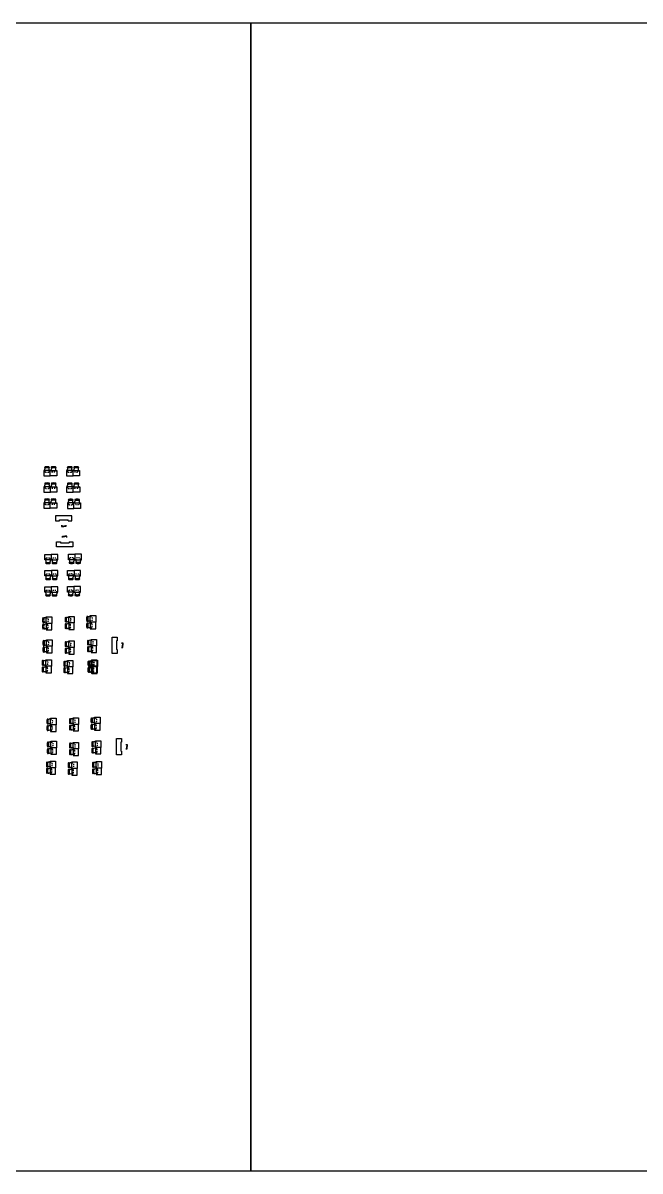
# Model space of a CAD drawing. Header units: metres. Extents: x -353 to 1688, y -477 to 135.
# Drawn here: x 71.8 to 128.2, y -477.2 to -372.2 of the extents above; entities that cross this region are included whole.
import ezdxf

# ---------------------------------------------------------------- set-up
doc = ezdxf.new("R2010")
doc.units = ezdxf.units.M
doc.header["$MEASUREMENT"] = 0
doc.linetypes.add('HIDDEN2', pattern=[0.1875, 0.125, -0.0625])
doc.layers.add('DIMENSION', color=240, linetype='Continuous', lineweight=40)
doc.layers.add('FURNITURE', color=130, linetype='Continuous', plot=False)

# ---------------------------------------------------------------- blocks, each defined once
blk = doc.blocks.new('A$C6f7434be')
at = {"layer": 'Defpoints'}
for points in [[(74.25, 0), (0, 0), (0, 105), (74.25, 105)], [(148.5, 0), (74.25, 0), (74.25, 105), (148.5, 105)]]:
    blk.add_lwpolyline(points, close=True, dxfattribs=at)
blk = doc.blocks.new('A$C2b19daa5')
at = {"layer": 'Defpoints'}
blk.add_lwpolyline([(0, 0), (-74.25, 0), (-74.25, 105), (0, 105)], close=True, dxfattribs=at)
at = {"layer": 'DIMENSION'}
for p, q in [((-14.5476, 46.2189), (-14.6827, 46.2287)), ((-14.5476, 46.0477), (-14.6827, 46.038))]:
    blk.add_line(p, q, dxfattribs=at)
for points in [[(-14.0476, 46.7333), (-14.0476, 46.1333), (-14.5476, 46.1333), (-14.5476, 46.7333)], [(-14.0476, 45.5333), (-14.0476, 46.1333), (-14.5476, 46.1333), (-14.5476, 45.5333)]]:
    blk.add_lwpolyline(points, close=True, dxfattribs=at)
at = {"layer": 'DIMENSION', "linetype": 'HIDDEN2', "ltscale": 0.03, "flags": 128}
blk.add_lwpolyline([(-14.5476, 46.6471), (-14.5048, 46.6508, -0.35850154), (-14.3984, 46.5778, -0.14150797), (-14.3984, 46.2889, -0.35850154), (-14.5048, 46.2158), (-14.5476, 46.2189)], format="xyb", dxfattribs=at)
at = {"layer": 'DIMENSION', "linetype": 'HIDDEN2', "ltscale": 0.03}
blk.add_lwpolyline([(-14.5476, 45.6196), (-14.5048, 45.6158, 0.35850154), (-14.3984, 45.6889, 0.14150797), (-14.3984, 45.9778, 0.35850154), (-14.5048, 46.0508), (-14.5476, 46.0477)], format="xyb", dxfattribs=at)
at = {"layer": 'DIMENSION'}
for centre, radius, start, end in [((-13.6667, 46.4333), 1.2192, 171.544527, 188.455473), ((-14.8224, 46.2615), 0.0508, 188.455473, 351.544527), ((-14.6827, 46.4319), 0.2032, 243.61801, 270), ((-13.6667, 45.8333), 1.2192, 171.544527, 188.455473), ((-14.8224, 46.0051), 0.0508, 8.455473, 171.544527), ((-14.6827, 45.8348), 0.2032, 90, 116.38199)]:
    blk.add_arc(centre, radius, start, end, dxfattribs=at)
at = {"layer": 'DIMENSION', "color": 7}
for centre in [(-13.5662, 46.4333), (-13.5662, 45.8333)]:
    blk.add_arc(centre, 1.2192, 171.544527, 188.455473, dxfattribs=at)
at = {"layer": 'FURNITURE'}
for p, q in [((-18.8638, 64.0773), (-18.8518, 64.2124)), ((-18.4357, 64.0773), (-18.4455, 64.2124)), ((-18.2645, 64.0773), (-18.2547, 64.2124)), ((-17.8364, 64.0773), (-17.8483, 64.2124)), ((-16.786, 64.0666), (-16.774, 64.2017)), ((-16.3579, 64.0666), (-16.3677, 64.2017)), ((-16.1867, 64.0666), (-16.1769, 64.2017)), ((-15.7586, 64.0666), (-15.7705, 64.2017)), ((-18.8531, 62.5898), (-18.8411, 62.7249)), ((-18.425, 62.5898), (-18.4347, 62.7249)), ((-18.2537, 62.5898), (-18.244, 62.7249)), ((-17.8256, 62.5898), (-17.8376, 62.7249)), ((-16.7753, 62.5791), (-16.7633, 62.7142)), ((-16.3472, 62.5791), (-16.357, 62.7142)), ((-16.176, 62.5791), (-16.1662, 62.7142)), ((-15.7479, 62.5791), (-15.7598, 62.7142)), ((-18.8648, 61.1247), (-18.8528, 61.2598)), ((-18.4367, 61.1247), (-18.4465, 61.2598)), ((-18.2655, 61.1247), (-18.2557, 61.2598)), ((-17.8374, 61.1247), (-17.8493, 61.2598)), ((-16.7003, 61.1024), (-16.6884, 61.2374)), ((-16.2722, 61.1024), (-16.282, 61.2374)), ((-16.101, 61.1024), (-16.0912, 61.2374)), ((-15.6729, 61.1024), (-15.6849, 61.2374)), ((-16.3654, 59.9289), (-17.8654, 59.9289)), ((-17.8654, 59.9289), (-17.8654, 59.4789)), ((-16.3654, 59.4789), (-16.3654, 59.9289)), ((-17.8654, 59.4789), (-17.5154, 59.4789)), ((-17.5154, 59.5539), (-16.7154, 59.5539)), ((-17.5154, 59.4789), (-17.5154, 59.5539)), ((-17.3204, 59.0789), (-17.3204, 58.9539)), ((-17.3204, 58.9539), (-17.1204, 58.9539)), ((-17.3044, 59.081), (-17.3044, 58.9889)), ((-17.3044, 58.9889), (-17.1204, 58.9889)), ((-16.9364, 58.9889), (-17.1204, 58.9889)), ((-16.9204, 58.9539), (-17.1204, 58.9539)), ((-16.9364, 59.081), (-16.9364, 58.9889)), ((-16.9204, 59.0789), (-16.9204, 58.9539)), ((-16.7154, 59.4789), (-16.7154, 59.5539)), ((-16.7154, 59.4789), (-16.3654, 59.4789)), ((-17.2321, 57.9371), (-17.2321, 58.0621)), ((-17.2321, 58.0621), (-17.0321, 58.0621)), ((-17.2161, 57.935), (-17.2161, 58.0271)), ((-17.2161, 58.0271), (-17.0321, 58.0271)), ((-16.8321, 58.0621), (-17.0321, 58.0621)), ((-16.8481, 58.0271), (-17.0321, 58.0271)), ((-16.8481, 57.935), (-16.8481, 58.0271)), ((-16.8321, 57.9371), (-16.8321, 58.0621)), ((-17.7771, 57.5371), (-17.4271, 57.5371)), ((-17.7771, 57.0871), (-17.7771, 57.5371)), ((-16.2771, 57.0871), (-17.7771, 57.0871)), ((-17.4271, 57.5371), (-17.4271, 57.4621)), ((-17.4271, 57.4621), (-16.6271, 57.4621)), ((-16.6271, 57.5371), (-16.6271, 57.4621)), ((-16.6271, 57.5371), (-16.2771, 57.5371)), ((-16.2771, 57.5371), (-16.2771, 57.0871)), ((-18.7766, 55.8913), (-18.7646, 55.7562)), ((-18.3485, 55.8913), (-18.3583, 55.7562)), ((-18.1773, 55.8913), (-18.1675, 55.7562)), ((-17.7492, 55.8913), (-17.7611, 55.7562)), ((-16.6121, 55.9136), (-16.6001, 55.7786)), ((-16.184, 55.9136), (-16.1938, 55.7786)), ((-16.0128, 55.9136), (-16.003, 55.7786)), ((-15.5847, 55.9136), (-15.5967, 55.7786)), ((-18.7648, 54.4261), (-18.7529, 54.2911)), ((-18.3367, 54.4261), (-18.3465, 54.2911)), ((-18.1655, 54.4261), (-18.1557, 54.2911)), ((-17.7374, 54.4261), (-17.7494, 54.2911)), ((-16.6871, 54.4368), (-16.6751, 54.3018)), ((-16.259, 54.4368), (-16.2688, 54.3018)), ((-16.0878, 54.4368), (-16.078, 54.3018)), ((-15.6597, 54.4368), (-15.6716, 54.3018)), ((-18.7756, 52.9386), (-18.7636, 52.8036)), ((-18.3475, 52.9386), (-18.3573, 52.8036)), ((-18.1763, 52.9386), (-18.1665, 52.8036)), ((-17.7481, 52.9386), (-17.7601, 52.8036)), ((-16.6978, 52.9493), (-16.6858, 52.8143)), ((-16.2697, 52.9493), (-16.2795, 52.8143)), ((-16.0985, 52.9493), (-16.0887, 52.8143)), ((-15.6704, 52.9493), (-15.6823, 52.8143)), ((-18.719, 50.6049), (-18.8541, 50.5929)), ((-16.6509, 50.6399), (-16.7859, 50.628)), ((-14.6879, 50.71), (-14.8229, 50.698)), ((-18.719, 50.1768), (-18.8541, 50.1866)), ((-18.719, 50.0056), (-18.8541, 49.9958)), ((-18.719, 49.5775), (-18.8541, 49.5894)), ((-16.6509, 50.2118), (-16.7859, 50.2216)), ((-16.6509, 50.0406), (-16.7859, 50.0308)), ((-16.6509, 49.6125), (-16.7859, 49.6245)), ((-14.6879, 50.2819), (-14.8229, 50.2917)), ((-14.6879, 50.1107), (-14.8229, 50.1009)), ((-14.6879, 49.6826), (-14.8229, 49.6945)), ((-18.684, 48.5034), (-18.8191, 48.4914)), ((-16.6509, 48.3983), (-16.7859, 48.3863)), ((-14.6177, 48.5384), (-14.7528, 48.5264)), ((-12.6788, 47.3388), (-12.6788, 48.8388)), ((-12.6788, 48.8388), (-12.2288, 48.8388)), ((-12.3038, 48.4888), (-12.3038, 47.6888)), ((-12.2288, 48.4888), (-12.3038, 48.4888)), ((-12.2288, 48.8388), (-12.2288, 48.4888)), ((-18.684, 48.0753), (-18.8191, 48.0851)), ((-18.684, 47.9041), (-18.8191, 47.8943)), ((-18.684, 47.476), (-18.8191, 47.4879)), ((-16.6509, 47.9702), (-16.7859, 47.98)), ((-16.6509, 47.799), (-16.7859, 47.7892)), ((-16.6509, 47.3709), (-16.7859, 47.3829)), ((-14.6177, 48.1103), (-14.7528, 48.1201)), ((-14.6177, 47.9391), (-14.7528, 47.9293)), ((-14.6177, 47.511), (-14.7528, 47.523)), ((-12.2288, 47.3388), (-12.6788, 47.3388)), ((-12.2288, 47.6888), (-12.3038, 47.6888)), ((-12.2288, 47.6888), (-12.2288, 47.3388)), ((-11.8309, 48.2778), (-11.7388, 48.2778)), ((-11.8309, 47.9098), (-11.7388, 47.9098)), ((-11.8288, 48.2938), (-11.7038, 48.2938)), ((-11.8288, 47.8938), (-11.7038, 47.8938)), ((-11.7388, 48.2778), (-11.7388, 48.0938)), ((-11.7388, 47.9098), (-11.7388, 48.0938)), ((-11.7038, 48.2938), (-11.7038, 48.0938)), ((-11.7038, 47.8938), (-11.7038, 48.0938)), ((-18.7541, 46.6821), (-18.8892, 46.6701)), ((-18.7541, 46.254), (-18.8892, 46.2638)), ((-16.7753, 46.612), (-16.9103, 46.6001)), ((-14.5476, 46.6471), (-14.6827, 46.6351)), ((-18.7541, 46.0828), (-18.8892, 46.073)), ((-18.7541, 45.6547), (-18.8892, 45.6666)), ((-16.7753, 46.1839), (-16.9103, 46.1937)), ((-16.7753, 46.0127), (-16.9103, 46.0029)), ((-16.7753, 45.5846), (-16.9103, 45.5966)), ((-14.5476, 45.6196), (-14.6827, 45.6316)), ((-18.3257, 41.3272), (-18.4607, 41.3152)), ((-16.2575, 41.3622), (-16.3926, 41.3502)), ((-14.2945, 41.4322), (-14.4295, 41.4203)), ((-14.2945, 41.0041), (-14.4295, 41.0139)), ((-18.3257, 40.8991), (-18.4607, 40.9088)), ((-18.3257, 40.7278), (-18.4607, 40.7181)), ((-18.3257, 40.2997), (-18.4607, 40.3117)), ((-16.2575, 40.9341), (-16.3926, 40.9439)), ((-16.2575, 40.7629), (-16.3926, 40.7531)), ((-16.2575, 40.3348), (-16.3926, 40.3467)), ((-14.2945, 40.8329), (-14.4295, 40.8231)), ((-14.2945, 40.4048), (-14.4295, 40.4168)), ((-18.2906, 39.2257), (-18.4257, 39.2137)), ((-16.2575, 39.1206), (-16.3926, 39.1086)), ((-14.2244, 39.2607), (-14.3594, 39.2487)), ((-12.2855, 38.061), (-12.2855, 39.561)), ((-12.2855, 39.561), (-11.8355, 39.561)), ((-11.9105, 39.211), (-11.9105, 38.411)), ((-11.8355, 39.211), (-11.9105, 39.211)), ((-11.8355, 39.561), (-11.8355, 39.211)), ((-11.4375, 39), (-11.3455, 39)), ((-11.4355, 39.016), (-11.3105, 39.016)), ((-11.3455, 39), (-11.3455, 38.816)), ((-11.3105, 39.016), (-11.3105, 38.816)), ((-18.2906, 38.7975), (-18.4257, 38.8073)), ((-18.2906, 38.6263), (-18.4257, 38.6166)), ((-18.2906, 38.1982), (-18.4257, 38.2102)), ((-16.2575, 38.6925), (-16.3926, 38.7023)), ((-16.2575, 38.5213), (-16.3926, 38.5115)), ((-16.2575, 38.0932), (-16.3926, 38.1051)), ((-14.2244, 38.8326), (-14.3594, 38.8424)), ((-14.2244, 38.6614), (-14.3594, 38.6516)), ((-14.2244, 38.2333), (-14.3594, 38.2452)), ((-11.8355, 38.061), (-12.2855, 38.061)), ((-11.8355, 38.411), (-11.9105, 38.411)), ((-11.8355, 38.411), (-11.8355, 38.061)), ((-11.4375, 38.632), (-11.3455, 38.632)), ((-11.4355, 38.616), (-11.3105, 38.616)), ((-11.3455, 38.632), (-11.3455, 38.816)), ((-11.3105, 38.616), (-11.3105, 38.816)), ((-18.3607, 37.4043), (-18.4958, 37.3924)), ((-18.3607, 36.9762), (-18.4958, 36.986)), ((-18.3607, 36.805), (-18.4958, 36.7952)), ((-16.3819, 37.3343), (-16.517, 37.3223)), ((-16.3819, 36.9062), (-16.517, 36.916)), ((-14.1543, 37.3693), (-14.2893, 37.3574)), ((-14.1543, 36.9412), (-14.2893, 36.951)), ((-14.1543, 36.77), (-14.2893, 36.7602)), ((-18.3607, 36.3769), (-18.4958, 36.3889)), ((-16.3819, 36.735), (-16.517, 36.7252)), ((-16.3819, 36.3069), (-16.517, 36.3188)), ((-14.1543, 36.3419), (-14.2893, 36.3539))]:
    blk.add_line(p, q, dxfattribs=at)
for points in [[(-18.9501, 63.5773), (-18.3501, 63.5773), (-18.3501, 64.0773), (-18.9501, 64.0773)], [(-17.7501, 63.5773), (-18.3501, 63.5773), (-18.3501, 64.0773), (-17.7501, 64.0773)], [(-16.8723, 63.5666), (-16.2723, 63.5666), (-16.2723, 64.0666), (-16.8723, 64.0666)], [(-15.6723, 63.5666), (-16.2723, 63.5666), (-16.2723, 64.0666), (-15.6723, 64.0666)], [(-18.9393, 62.0898), (-18.3393, 62.0898), (-18.3393, 62.5898), (-18.9393, 62.5898)], [(-17.7393, 62.0898), (-18.3393, 62.0898), (-18.3393, 62.5898), (-17.7393, 62.5898)], [(-16.8616, 62.0791), (-16.2616, 62.0791), (-16.2616, 62.5791), (-16.8616, 62.5791)], [(-15.6616, 62.0791), (-16.2616, 62.0791), (-16.2616, 62.5791), (-15.6616, 62.5791)], [(-18.9511, 60.6247), (-18.3511, 60.6247), (-18.3511, 61.1247), (-18.9511, 61.1247)], [(-17.7511, 60.6247), (-18.3511, 60.6247), (-18.3511, 61.1247), (-17.7511, 61.1247)], [(-16.7866, 60.6024), (-16.1866, 60.6024), (-16.1866, 61.1024), (-16.7866, 61.1024)], [(-15.5866, 60.6024), (-16.1866, 60.6024), (-16.1866, 61.1024), (-15.5866, 61.1024)], [(-18.8629, 56.3913), (-18.2629, 56.3913), (-18.2629, 55.8913), (-18.8629, 55.8913)], [(-17.6629, 56.3913), (-18.2629, 56.3913), (-18.2629, 55.8913), (-17.6629, 55.8913)], [(-16.6984, 56.4136), (-16.0984, 56.4136), (-16.0984, 55.9136), (-16.6984, 55.9136)], [(-15.4984, 56.4136), (-16.0984, 56.4136), (-16.0984, 55.9136), (-15.4984, 55.9136)], [(-18.8511, 54.9261), (-18.2511, 54.9261), (-18.2511, 54.4261), (-18.8511, 54.4261)], [(-17.6511, 54.9261), (-18.2511, 54.9261), (-18.2511, 54.4261), (-17.6511, 54.4261)], [(-16.7734, 54.9368), (-16.1734, 54.9368), (-16.1734, 54.4368), (-16.7734, 54.4368)], [(-15.5734, 54.9368), (-16.1734, 54.9368), (-16.1734, 54.4368), (-15.5734, 54.4368)], [(-18.8619, 53.4386), (-18.2619, 53.4386), (-18.2619, 52.9386), (-18.8619, 52.9386)], [(-17.6619, 53.4386), (-18.2619, 53.4386), (-18.2619, 52.9386), (-17.6619, 52.9386)], [(-16.7841, 53.4493), (-16.1841, 53.4493), (-16.1841, 52.9493), (-16.7841, 52.9493)], [(-15.5841, 53.4493), (-16.1841, 53.4493), (-16.1841, 52.9493), (-15.5841, 52.9493)], [(-18.219, 50.6912), (-18.219, 50.0912), (-18.719, 50.0912), (-18.719, 50.6912)], [(-16.1509, 50.7262), (-16.1509, 50.1262), (-16.6509, 50.1262), (-16.6509, 50.7262)], [(-14.1879, 50.7963), (-14.1879, 50.1963), (-14.6879, 50.1963), (-14.6879, 50.7963)], [(-18.219, 49.4912), (-18.219, 50.0912), (-18.719, 50.0912), (-18.719, 49.4912)], [(-16.1509, 49.5262), (-16.1509, 50.1262), (-16.6509, 50.1262), (-16.6509, 49.5262)], [(-14.1879, 49.5963), (-14.1879, 50.1963), (-14.6879, 50.1963), (-14.6879, 49.5963)], [(-18.184, 48.5897), (-18.184, 47.9897), (-18.684, 47.9897), (-18.684, 48.5897)], [(-16.1509, 48.4846), (-16.1509, 47.8846), (-16.6509, 47.8846), (-16.6509, 48.4846)], [(-14.1177, 48.6247), (-14.1177, 48.0247), (-14.6177, 48.0247), (-14.6177, 48.6247)], [(-18.184, 47.3897), (-18.184, 47.9897), (-18.684, 47.9897), (-18.684, 47.3897)], [(-16.1509, 47.2846), (-16.1509, 47.8846), (-16.6509, 47.8846), (-16.6509, 47.2846)], [(-14.1177, 47.4247), (-14.1177, 48.0247), (-14.6177, 48.0247), (-14.6177, 47.4247)], [(-18.2541, 46.7684), (-18.2541, 46.1684), (-18.7541, 46.1684), (-18.7541, 46.7684)], [(-16.2753, 46.6983), (-16.2753, 46.0983), (-16.7753, 46.0983), (-16.7753, 46.6983)], [(-18.2541, 45.5684), (-18.2541, 46.1684), (-18.7541, 46.1684), (-18.7541, 45.5684)], [(-16.2753, 45.4983), (-16.2753, 46.0983), (-16.7753, 46.0983), (-16.7753, 45.4983)], [(-17.8257, 41.4135), (-17.8257, 40.8135), (-18.3257, 40.8135), (-18.3257, 41.4135)], [(-15.7575, 41.4485), (-15.7575, 40.8485), (-16.2575, 40.8485), (-16.2575, 41.4485)], [(-13.7945, 41.5185), (-13.7945, 40.9185), (-14.2945, 40.9185), (-14.2945, 41.5185)], [(-17.8257, 40.2135), (-17.8257, 40.8135), (-18.3257, 40.8135), (-18.3257, 40.2135)], [(-15.7575, 40.2485), (-15.7575, 40.8485), (-16.2575, 40.8485), (-16.2575, 40.2485)], [(-13.7945, 40.3185), (-13.7945, 40.9185), (-14.2945, 40.9185), (-14.2945, 40.3185)], [(-17.7906, 39.3119), (-17.7906, 38.7119), (-18.2906, 38.7119), (-18.2906, 39.3119)], [(-15.7575, 39.2069), (-15.7575, 38.6069), (-16.2575, 38.6069), (-16.2575, 39.2069)], [(-13.7244, 39.347), (-13.7244, 38.747), (-14.2244, 38.747), (-14.2244, 39.347)], [(-17.7906, 38.1119), (-17.7906, 38.7119), (-18.2906, 38.7119), (-18.2906, 38.1119)], [(-15.7575, 38.0069), (-15.7575, 38.6069), (-16.2575, 38.6069), (-16.2575, 38.0069)], [(-13.7244, 38.147), (-13.7244, 38.747), (-14.2244, 38.747), (-14.2244, 38.147)], [(-17.8607, 37.4906), (-17.8607, 36.8906), (-18.3607, 36.8906), (-18.3607, 37.4906)], [(-17.8607, 36.2906), (-17.8607, 36.8906), (-18.3607, 36.8906), (-18.3607, 36.2906)], [(-15.8819, 37.4206), (-15.8819, 36.8206), (-16.3819, 36.8206), (-16.3819, 37.4206)], [(-15.8819, 36.2206), (-15.8819, 36.8206), (-16.3819, 36.8206), (-16.3819, 36.2206)], [(-13.6543, 37.4556), (-13.6543, 36.8556), (-14.1543, 36.8556), (-14.1543, 37.4556)], [(-13.6543, 36.2556), (-13.6543, 36.8556), (-14.1543, 36.8556), (-14.1543, 36.2556)]]:
    blk.add_lwpolyline(points, close=True, dxfattribs=at)
at = {"layer": 'FURNITURE', "linetype": 'HIDDEN2', "ltscale": 0.03}
for points in [[(-18.8638, 64.0773), (-18.8676, 64.0346, 0.35850154), (-18.7945, 63.9281, 0.14150797), (-18.5056, 63.9281, 0.35850154), (-18.4326, 64.0346), (-18.4357, 64.0773)], [(-16.786, 64.0666), (-16.7898, 64.0239, 0.35850154), (-16.7168, 63.9174, 0.14150797), (-16.4278, 63.9174, 0.35850154), (-16.3548, 64.0239), (-16.3579, 64.0666)], [(-18.8531, 62.5898), (-18.8568, 62.5471, 0.35850154), (-18.7838, 62.4406, 0.14150797), (-18.4949, 62.4406, 0.35850154), (-18.4219, 62.5471), (-18.425, 62.5898)], [(-16.7753, 62.5791), (-16.7791, 62.5364, 0.35850154), (-16.706, 62.4299, 0.14150797), (-16.4171, 62.4299, 0.35850154), (-16.3441, 62.5364), (-16.3472, 62.5791)], [(-18.8648, 61.1247), (-18.8686, 61.0819, 0.35850154), (-18.7956, 60.9754, 0.14150797), (-18.5066, 60.9754, 0.35850154), (-18.4336, 61.0819), (-18.4367, 61.1247)], [(-16.7003, 61.1024), (-16.7041, 61.0596, 0.35850154), (-16.6311, 60.9531, 0.14150797), (-16.3421, 60.9531, 0.35850154), (-16.2691, 61.0596), (-16.2722, 61.1024)], [(-18.7766, 55.8913), (-18.7804, 55.9341, -0.35850154), (-18.7074, 56.0405, -0.14150797), (-18.4184, 56.0405, -0.35850154), (-18.3454, 55.9341), (-18.3485, 55.8913)], [(-16.6121, 55.9136), (-16.6159, 55.9564, -0.35850154), (-16.5429, 56.0629, -0.14150797), (-16.2539, 56.0629, -0.35850154), (-16.1809, 55.9564), (-16.184, 55.9136)], [(-16.6871, 54.4368), (-16.6909, 54.4796, -0.35850154), (-16.6178, 54.5861, -0.14150797), (-16.3289, 54.5861, -0.35850154), (-16.2559, 54.4796), (-16.259, 54.4368)], [(-18.7648, 54.4261), (-18.7686, 54.4689, -0.35850154), (-18.6956, 54.5754, -0.14150797), (-18.4067, 54.5754, -0.35850154), (-18.3336, 54.4689), (-18.3367, 54.4261)], [(-18.7756, 52.9386), (-18.7794, 52.9814, -0.35850154), (-18.7063, 53.0879, -0.14150797), (-18.4174, 53.0879, -0.35850154), (-18.3444, 52.9814), (-18.3475, 52.9386)], [(-16.6978, 52.9493), (-16.7016, 52.9921, -0.35850154), (-16.6286, 53.0986, -0.14150797), (-16.3396, 53.0986, -0.35850154), (-16.2666, 52.9921), (-16.2697, 52.9493)], [(-18.719, 49.5775), (-18.6763, 49.5737, 0.35850154), (-18.5698, 49.6467, 0.14150797), (-18.5698, 49.9357, 0.35850154), (-18.6763, 50.0087), (-18.719, 50.0056)], [(-16.6509, 49.6125), (-16.6081, 49.6087, 0.35850154), (-16.5016, 49.6817, 0.14150797), (-16.5016, 49.9707, 0.35850154), (-16.6081, 50.0437), (-16.6509, 50.0406)], [(-14.6879, 49.6826), (-14.6451, 49.6788, 0.35850154), (-14.5386, 49.7518, 0.14150797), (-14.5386, 50.0407, 0.35850154), (-14.6451, 50.1138), (-14.6879, 50.1107)], [(-18.684, 47.476), (-18.6412, 47.4722, 0.35850154), (-18.5347, 47.5452, 0.14150797), (-18.5347, 47.8342, 0.35850154), (-18.6412, 47.9072), (-18.684, 47.9041)], [(-16.6509, 47.3709), (-16.6081, 47.3671, 0.35850154), (-16.5016, 47.4401, 0.14150797), (-16.5016, 47.7291, 0.35850154), (-16.6081, 47.8021), (-16.6509, 47.799)], [(-14.6177, 47.511), (-14.575, 47.5072, 0.35850154), (-14.4685, 47.5802, 0.14150797), (-14.4685, 47.8692, 0.35850154), (-14.575, 47.9422), (-14.6177, 47.9391)], [(-18.7541, 45.6547), (-18.7113, 45.6509, 0.35850154), (-18.6048, 45.7239, 0.14150797), (-18.6048, 46.0128, 0.35850154), (-18.7113, 46.0859), (-18.7541, 46.0828)], [(-16.7753, 45.5846), (-16.7325, 45.5808, 0.35850154), (-16.626, 45.6538, 0.14150797), (-16.626, 45.9428, 0.35850154), (-16.7325, 46.0158), (-16.7753, 46.0127)], [(-18.3257, 40.2997), (-18.2829, 40.296, 0.35850154), (-18.1764, 40.369, 0.14150797), (-18.1764, 40.6579, 0.35850154), (-18.2829, 40.731), (-18.3257, 40.7278)], [(-16.2575, 40.3348), (-16.2147, 40.331, 0.35850154), (-16.1082, 40.404, 0.14150797), (-16.1082, 40.693, 0.35850154), (-16.2147, 40.766), (-16.2575, 40.7629)], [(-14.2945, 40.4048), (-14.2517, 40.401, 0.35850154), (-14.1452, 40.4741, 0.14150797), (-14.1452, 40.763, 0.35850154), (-14.2517, 40.836), (-14.2945, 40.8329)], [(-18.2906, 38.1982), (-18.2478, 38.1944, 0.35850154), (-18.1414, 38.2675, 0.14150797), (-18.1414, 38.5564, 0.35850154), (-18.2478, 38.6294), (-18.2906, 38.6263)], [(-16.2575, 38.0932), (-16.2147, 38.0894, 0.35850154), (-16.1082, 38.1624, 0.14150797), (-16.1082, 38.4513, 0.35850154), (-16.2147, 38.5244), (-16.2575, 38.5213)], [(-14.2244, 38.2333), (-14.1816, 38.2295, 0.35850154), (-14.0751, 38.3025, 0.14150797), (-14.0751, 38.5914, 0.35850154), (-14.1816, 38.6645), (-14.2244, 38.6614)], [(-18.3607, 36.3769), (-18.3179, 36.3731, 0.35850154), (-18.2115, 36.4462, 0.14150797), (-18.2115, 36.7351, 0.35850154), (-18.3179, 36.8081), (-18.3607, 36.805)], [(-14.1543, 36.3419), (-14.1115, 36.3381, 0.35850154), (-14.005, 36.4111, 0.14150797), (-14.005, 36.7001, 0.35850154), (-14.1115, 36.7731), (-14.1543, 36.77)], [(-16.3819, 36.3069), (-16.3391, 36.3031, 0.35850154), (-16.2326, 36.3761, 0.14150797), (-16.2326, 36.6651, 0.35850154), (-16.3391, 36.7381), (-16.3819, 36.735)]]:
    blk.add_lwpolyline(points, format="xyb", dxfattribs=at)
at = {"layer": 'FURNITURE', "linetype": 'HIDDEN2', "ltscale": 0.03, "flags": 128}
for points in [[(-17.8364, 64.0773), (-17.8326, 64.0346, -0.35850154), (-17.9056, 63.9281, -0.14150797), (-18.1945, 63.9281, -0.35850154), (-18.2676, 64.0346), (-18.2645, 64.0773)], [(-15.7586, 64.0666), (-15.7548, 64.0239, -0.35850154), (-15.8278, 63.9174, -0.14150797), (-16.1168, 63.9174, -0.35850154), (-16.1898, 64.0239), (-16.1867, 64.0666)], [(-17.8256, 62.5898), (-17.8219, 62.5471, -0.35850154), (-17.8949, 62.4406, -0.14150797), (-18.1838, 62.4406, -0.35850154), (-18.2568, 62.5471), (-18.2537, 62.5898)], [(-15.7479, 62.5791), (-15.7441, 62.5364, -0.35850154), (-15.8171, 62.4299, -0.14150797), (-16.106, 62.4299, -0.35850154), (-16.1791, 62.5364), (-16.176, 62.5791)], [(-17.8374, 61.1247), (-17.8336, 61.0819, -0.35850154), (-17.9066, 60.9754, -0.14150797), (-18.1956, 60.9754, -0.35850154), (-18.2686, 61.0819), (-18.2655, 61.1247)], [(-15.6729, 61.1024), (-15.6691, 61.0596, -0.35850154), (-15.7421, 60.9531, -0.14150797), (-16.0311, 60.9531, -0.35850154), (-16.1041, 61.0596), (-16.101, 61.1024)], [(-17.7492, 55.8913), (-17.7454, 55.9341, 0.35850154), (-17.8184, 56.0405, 0.14150797), (-18.1074, 56.0405, 0.35850154), (-18.1804, 55.9341), (-18.1773, 55.8913)], [(-15.5847, 55.9136), (-15.5809, 55.9564, 0.35850154), (-15.6539, 56.0629, 0.14150797), (-15.9429, 56.0629, 0.35850154), (-16.0159, 55.9564), (-16.0128, 55.9136)], [(-15.6597, 54.4368), (-15.6559, 54.4796, 0.35850154), (-15.7289, 54.5861, 0.14150797), (-16.0178, 54.5861, 0.35850154), (-16.0909, 54.4796), (-16.0878, 54.4368)], [(-17.7374, 54.4261), (-17.7336, 54.4689, 0.35850154), (-17.8067, 54.5754, 0.14150797), (-18.0956, 54.5754, 0.35850154), (-18.1686, 54.4689), (-18.1655, 54.4261)], [(-17.7481, 52.9386), (-17.7444, 52.9814, 0.35850154), (-17.8174, 53.0879, 0.14150797), (-18.1063, 53.0879, 0.35850154), (-18.1794, 52.9814), (-18.1763, 52.9386)], [(-15.6704, 52.9493), (-15.6666, 52.9921, 0.35850154), (-15.7396, 53.0986, 0.14150797), (-16.0286, 53.0986, 0.35850154), (-16.1016, 52.9921), (-16.0985, 52.9493)], [(-18.719, 50.6049), (-18.6763, 50.6087, -0.35850154), (-18.5698, 50.5357, -0.14150797), (-18.5698, 50.2467, -0.35850154), (-18.6763, 50.1737), (-18.719, 50.1768)], [(-16.6509, 50.6399), (-16.6081, 50.6437, -0.35850154), (-16.5016, 50.5707, -0.14150797), (-16.5016, 50.2817, -0.35850154), (-16.6081, 50.2087), (-16.6509, 50.2118)], [(-14.6879, 50.71), (-14.6451, 50.7138, -0.35850154), (-14.5386, 50.6407, -0.14150797), (-14.5386, 50.3518, -0.35850154), (-14.6451, 50.2788), (-14.6879, 50.2819)], [(-18.684, 48.5034), (-18.6412, 48.5072, -0.35850154), (-18.5347, 48.4342, -0.14150797), (-18.5347, 48.1452, -0.35850154), (-18.6412, 48.0722), (-18.684, 48.0753)], [(-16.6509, 48.3983), (-16.6081, 48.4021, -0.35850154), (-16.5016, 48.3291, -0.14150797), (-16.5016, 48.0401, -0.35850154), (-16.6081, 47.9671), (-16.6509, 47.9702)], [(-14.6177, 48.5384), (-14.575, 48.5422, -0.35850154), (-14.4685, 48.4692, -0.14150797), (-14.4685, 48.1802, -0.35850154), (-14.575, 48.1072), (-14.6177, 48.1103)], [(-18.7541, 46.6821), (-18.7113, 46.6859, -0.35850154), (-18.6048, 46.6128, -0.14150797), (-18.6048, 46.3239, -0.35850154), (-18.7113, 46.2509), (-18.7541, 46.254)], [(-16.7753, 46.612), (-16.7325, 46.6158, -0.35850154), (-16.626, 46.5428, -0.14150797), (-16.626, 46.2538, -0.35850154), (-16.7325, 46.1808), (-16.7753, 46.1839)], [(-18.3257, 41.3272), (-18.2829, 41.331, -0.35850154), (-18.1764, 41.2579, -0.14150797), (-18.1764, 40.969, -0.35850154), (-18.2829, 40.896), (-18.3257, 40.8991)], [(-16.2575, 41.3622), (-16.2147, 41.366, -0.35850154), (-16.1082, 41.293, -0.14150797), (-16.1082, 41.004, -0.35850154), (-16.2147, 40.931), (-16.2575, 40.9341)], [(-14.2945, 41.4322), (-14.2517, 41.436, -0.35850154), (-14.1452, 41.363, -0.14150797), (-14.1452, 41.0741, -0.35850154), (-14.2517, 41.001), (-14.2945, 41.0041)], [(-18.2906, 39.2257), (-18.2478, 39.2294, -0.35850154), (-18.1414, 39.1564, -0.14150797), (-18.1414, 38.8675, -0.35850154), (-18.2478, 38.7944), (-18.2906, 38.7975)], [(-16.2575, 39.1206), (-16.2147, 39.1244, -0.35850154), (-16.1082, 39.0513, -0.14150797), (-16.1082, 38.7624, -0.35850154), (-16.2147, 38.6894), (-16.2575, 38.6925)], [(-14.2244, 39.2607), (-14.1816, 39.2645, -0.35850154), (-14.0751, 39.1914, -0.14150797), (-14.0751, 38.9025, -0.35850154), (-14.1816, 38.8295), (-14.2244, 38.8326)], [(-18.3607, 37.4043), (-18.3179, 37.4081, -0.35850154), (-18.2115, 37.3351, -0.14150797), (-18.2115, 37.0462, -0.35850154), (-18.3179, 36.9731), (-18.3607, 36.9762)], [(-16.3819, 37.3343), (-16.3391, 37.3381, -0.35850154), (-16.2326, 37.2651, -0.14150797), (-16.2326, 36.9761, -0.35850154), (-16.3391, 36.9031), (-16.3819, 36.9062)], [(-14.1543, 37.3693), (-14.1115, 37.3731, -0.35850154), (-14.005, 37.3001, -0.14150797), (-14.005, 37.0111, -0.35850154), (-14.1115, 36.9381), (-14.1543, 36.9412)]]:
    blk.add_lwpolyline(points, format="xyb", dxfattribs=at)
at = {"layer": 'FURNITURE'}
for centre, radius, start, end in [((-18.8219, 64.3521), 0.0508, 98.455473, 261.544527), ((-18.6486, 64.2124), 0.2032, 153.787788, 180), ((-18.6501, 63.1964), 1.2192, 81.544527, 98.455473), ((-18.4783, 64.3521), 0.0508, 278.455473, 81.544527), ((-18.6486, 64.2124), 0.2032, 0, 26.38199), ((-18.2219, 64.3521), 0.0508, 98.455473, 261.544527), ((-18.0515, 64.2124), 0.2032, 153.61801, 180), ((-18.0501, 63.1964), 1.2192, 81.544527, 98.455473), ((-17.8783, 64.3521), 0.0508, 278.455473, 81.544527), ((-18.0515, 64.2124), 0.2032, 0, 26.212212), ((-16.7441, 64.3414), 0.0508, 98.455473, 261.544527), ((-16.5709, 64.2017), 0.2032, 153.787788, 180), ((-16.5723, 63.1857), 1.2192, 81.544527, 98.455473), ((-16.4005, 64.3414), 0.0508, 278.455473, 81.544527), ((-16.5709, 64.2017), 0.2032, 0, 26.38199), ((-16.1441, 64.3414), 0.0508, 98.455473, 261.544527), ((-15.9737, 64.2017), 0.2032, 153.61801, 180), ((-15.9723, 63.1857), 1.2192, 81.544527, 98.455473), ((-15.8005, 64.3414), 0.0508, 278.455473, 81.544527), ((-15.9737, 64.2017), 0.2032, 0, 26.212212), ((-18.8112, 62.8646), 0.0508, 98.455473, 261.544527), ((-18.6379, 62.7249), 0.2032, 153.787788, 180), ((-18.6393, 61.7089), 1.2192, 81.544527, 98.455473), ((-18.4675, 62.8646), 0.0508, 278.455473, 81.544527), ((-18.6379, 62.7249), 0.2032, 0, 26.38199), ((-18.2112, 62.8646), 0.0508, 98.455473, 261.544527), ((-18.0408, 62.7249), 0.2032, 153.61801, 180), ((-18.0393, 61.7089), 1.2192, 81.544527, 98.455473), ((-17.8675, 62.8646), 0.0508, 278.455473, 81.544527), ((-18.0408, 62.7249), 0.2032, 0, 26.212212), ((-16.7334, 62.8539), 0.0508, 98.455473, 261.544527), ((-16.5601, 62.7142), 0.2032, 153.787788, 180), ((-16.5616, 61.6982), 1.2192, 81.544527, 98.455473), ((-16.3898, 62.8539), 0.0508, 278.455473, 81.544527), ((-16.5601, 62.7142), 0.2032, 0, 26.38199), ((-16.1334, 62.8539), 0.0508, 98.455473, 261.544527), ((-15.963, 62.7142), 0.2032, 153.61801, 180), ((-15.9616, 61.6982), 1.2192, 81.544527, 98.455473), ((-15.7898, 62.8539), 0.0508, 278.455473, 81.544527), ((-15.963, 62.7142), 0.2032, 0, 26.212212), ((-18.8229, 61.3995), 0.0508, 98.455473, 261.544527), ((-18.6497, 61.2598), 0.2032, 153.787788, 180), ((-18.6511, 60.2438), 1.2192, 81.544527, 98.455473), ((-18.4793, 61.3995), 0.0508, 278.455473, 81.544527), ((-18.6497, 61.2598), 0.2032, 0, 26.38199), ((-18.2229, 61.3995), 0.0508, 98.455473, 261.544527), ((-18.0525, 61.2598), 0.2032, 153.61801, 180), ((-18.0511, 60.2438), 1.2192, 81.544527, 98.455473), ((-17.8793, 61.3995), 0.0508, 278.455473, 81.544527), ((-18.0525, 61.2598), 0.2032, 0, 26.212212), ((-16.6584, 61.3772), 0.0508, 98.455473, 261.544527), ((-16.4852, 61.2374), 0.2032, 153.787788, 180), ((-16.4866, 60.2215), 1.2192, 81.544527, 98.455473), ((-16.3148, 61.3772), 0.0508, 278.455473, 81.544527), ((-16.4852, 61.2374), 0.2032, 0, 26.38199), ((-16.0584, 61.3772), 0.0508, 98.455473, 261.544527), ((-15.888, 61.2374), 0.2032, 153.61801, 180), ((-15.8866, 60.2215), 1.2192, 81.544527, 98.455473), ((-15.7148, 61.3772), 0.0508, 278.455473, 81.544527), ((-15.888, 61.2374), 0.2032, 0, 26.212212), ((-18.7347, 55.6165), 0.0508, 98.455473, 261.544527), ((-18.5614, 55.7562), 0.2032, 180, 206.212212), ((-18.3911, 55.6165), 0.0508, 278.455473, 81.544527), ((-18.5614, 55.7562), 0.2032, 333.61801, 0), ((-18.1347, 55.6165), 0.0508, 98.455473, 261.544527), ((-17.9643, 55.7562), 0.2032, 180, 206.38199), ((-17.7911, 55.6165), 0.0508, 278.455473, 81.544527), ((-17.9643, 55.7562), 0.2032, 333.787788, 0), ((-16.5702, 55.6388), 0.0508, 98.455473, 261.544527), ((-16.397, 55.7786), 0.2032, 180, 206.212212), ((-16.2266, 55.6388), 0.0508, 278.455473, 81.544527), ((-16.397, 55.7786), 0.2032, 333.61801, 0), ((-15.9702, 55.6388), 0.0508, 98.455473, 261.544527), ((-15.7998, 55.7786), 0.2032, 180, 206.38199), ((-15.6266, 55.6388), 0.0508, 278.455473, 81.544527), ((-15.7998, 55.7786), 0.2032, 333.787788, 0), ((-18.5629, 56.7722), 1.2192, 261.544527, 278.455473), ((-17.9629, 56.7722), 1.2192, 261.544527, 278.455473), ((-16.3984, 56.7945), 1.2192, 261.544527, 278.455473), ((-15.7984, 56.7945), 1.2192, 261.544527, 278.455473), ((-18.7229, 54.1513), 0.0508, 98.455473, 261.544527), ((-18.5497, 54.2911), 0.2032, 180, 206.212212), ((-18.5511, 55.307), 1.2192, 261.544527, 278.455473), ((-18.3793, 54.1513), 0.0508, 278.455473, 81.544527), ((-18.5497, 54.2911), 0.2032, 333.61801, 0), ((-18.1229, 54.1513), 0.0508, 98.455473, 261.544527), ((-17.9526, 54.2911), 0.2032, 180, 206.38199), ((-17.9511, 55.307), 1.2192, 261.544527, 278.455473), ((-17.7793, 54.1513), 0.0508, 278.455473, 81.544527), ((-17.9526, 54.2911), 0.2032, 333.787788, 0), ((-16.6452, 54.162), 0.0508, 98.455473, 261.544527), ((-16.4719, 54.3018), 0.2032, 180, 206.212212), ((-16.4734, 55.3177), 1.2192, 261.544527, 278.455473), ((-16.3016, 54.162), 0.0508, 278.455473, 81.544527), ((-16.4719, 54.3018), 0.2032, 333.61801, 0), ((-16.0452, 54.162), 0.0508, 98.455473, 261.544527), ((-15.8748, 54.3018), 0.2032, 180, 206.38199), ((-15.8734, 55.3177), 1.2192, 261.544527, 278.455473), ((-15.7016, 54.162), 0.0508, 278.455473, 81.544527), ((-15.8748, 54.3018), 0.2032, 333.787788, 0), ((-18.7337, 52.6638), 0.0508, 98.455473, 261.544527), ((-18.5604, 52.8036), 0.2032, 180, 206.212212), ((-18.5619, 53.8195), 1.2192, 261.544527, 278.455473), ((-18.3901, 52.6638), 0.0508, 278.455473, 81.544527), ((-18.5604, 52.8036), 0.2032, 333.61801, 0), ((-18.1337, 52.6638), 0.0508, 98.455473, 261.544527), ((-17.9633, 52.8036), 0.2032, 180, 206.38199), ((-17.9619, 53.8195), 1.2192, 261.544527, 278.455473), ((-17.7901, 52.6638), 0.0508, 278.455473, 81.544527), ((-17.9633, 52.8036), 0.2032, 333.787788, 0), ((-16.6559, 52.6745), 0.0508, 98.455473, 261.544527), ((-16.4826, 52.8143), 0.2032, 180, 206.212212), ((-16.4841, 53.8302), 1.2192, 261.544527, 278.455473), ((-16.3123, 52.6745), 0.0508, 278.455473, 81.544527), ((-16.4826, 52.8143), 0.2032, 333.61801, 0), ((-16.0559, 52.6745), 0.0508, 98.455473, 261.544527), ((-15.8855, 52.8143), 0.2032, 180, 206.38199), ((-15.8841, 53.8302), 1.2192, 261.544527, 278.455473), ((-15.7123, 52.6745), 0.0508, 278.455473, 81.544527), ((-15.8855, 52.8143), 0.2032, 333.787788, 0), ((-17.8381, 50.3912), 1.2192, 171.544527, 188.455473), ((-18.9938, 50.563), 0.0508, 8.455473, 171.544527), ((-18.8541, 50.3898), 0.2032, 90, 116.212212), ((-15.77, 50.4262), 1.2192, 171.544527, 188.455473), ((-16.9257, 50.598), 0.0508, 8.455473, 171.544527), ((-16.7859, 50.4248), 0.2032, 90, 116.212212), ((-13.807, 50.4963), 1.2192, 171.544527, 188.455473), ((-14.9627, 50.6681), 0.0508, 8.455473, 171.544527), ((-14.8229, 50.4948), 0.2032, 90, 116.212212), ((-17.8381, 49.7912), 1.2192, 171.544527, 188.455473), ((-18.9938, 50.2194), 0.0508, 188.455473, 351.544527), ((-18.9938, 49.963), 0.0508, 8.455473, 171.544527), ((-18.9938, 49.6194), 0.0508, 188.455473, 351.544527), ((-18.8541, 50.3898), 0.2032, 243.61801, 270), ((-18.8541, 49.7926), 0.2032, 90, 116.38199), ((-18.8541, 49.7926), 0.2032, 243.787788, 270), ((-15.77, 49.8262), 1.2192, 171.544527, 188.455473), ((-16.9257, 50.2544), 0.0508, 188.455473, 351.544527), ((-16.9257, 49.998), 0.0508, 8.455473, 171.544527), ((-16.9257, 49.6544), 0.0508, 188.455473, 351.544527), ((-16.7859, 50.4248), 0.2032, 243.61801, 270), ((-16.7859, 49.8276), 0.2032, 90, 116.38199), ((-16.7859, 49.8276), 0.2032, 243.787788, 270), ((-13.807, 49.8963), 1.2192, 171.544527, 188.455473), ((-14.9627, 50.3245), 0.0508, 188.455473, 351.544527), ((-14.9627, 50.0681), 0.0508, 8.455473, 171.544527), ((-14.9627, 49.7245), 0.0508, 188.455473, 351.544527), ((-14.8229, 50.4948), 0.2032, 243.61801, 270), ((-14.8229, 49.8977), 0.2032, 90, 116.38199), ((-14.8229, 49.8977), 0.2032, 243.787788, 270), ((-17.8031, 48.2897), 1.2192, 171.544527, 188.455473), ((-18.9588, 48.4615), 0.0508, 8.455473, 171.544527), ((-18.8191, 48.2882), 0.2032, 90, 116.212212), ((-15.77, 48.1846), 1.2192, 171.544527, 188.455473), ((-16.9257, 48.3564), 0.0508, 8.455473, 171.544527), ((-16.7859, 48.1832), 0.2032, 90, 116.212212), ((-13.7368, 48.3247), 1.2192, 171.544527, 188.455473), ((-14.8925, 48.4965), 0.0508, 8.455473, 171.544527), ((-14.7528, 48.3233), 0.2032, 90, 116.212212), ((-17.8031, 47.6897), 1.2192, 171.544527, 188.455473), ((-18.9588, 48.1179), 0.0508, 188.455473, 351.544527), ((-18.9588, 47.8615), 0.0508, 8.455473, 171.544527), ((-18.9588, 47.5179), 0.0508, 188.455473, 351.544527), ((-18.8191, 48.2882), 0.2032, 243.61801, 270), ((-18.8191, 47.6911), 0.2032, 90, 116.38199), ((-18.8191, 47.6911), 0.2032, 243.787788, 270), ((-15.77, 47.5846), 1.2192, 171.544527, 188.455473), ((-16.9257, 48.0128), 0.0508, 188.455473, 351.544527), ((-16.9257, 47.7564), 0.0508, 8.455473, 171.544527), ((-16.9257, 47.4128), 0.0508, 188.455473, 351.544527), ((-16.7859, 48.1832), 0.2032, 243.61801, 270), ((-16.7859, 47.586), 0.2032, 90, 116.38199), ((-16.7859, 47.586), 0.2032, 243.787788, 270), ((-13.7368, 47.7247), 1.2192, 171.544527, 188.455473), ((-14.8925, 48.1529), 0.0508, 188.455473, 351.544527), ((-14.8925, 47.8965), 0.0508, 8.455473, 171.544527), ((-14.8925, 47.5529), 0.0508, 188.455473, 351.544527), ((-14.7528, 48.3233), 0.2032, 243.61801, 270), ((-14.7528, 47.7261), 0.2032, 90, 116.38199), ((-14.7528, 47.7261), 0.2032, 243.787788, 270), ((-17.8732, 46.4684), 1.2192, 171.544527, 188.455473), ((-19.0289, 46.6402), 0.0508, 8.455473, 171.544527), ((-19.0289, 46.2966), 0.0508, 188.455473, 351.544527), ((-18.8892, 46.4669), 0.2032, 243.61801, 270), ((-18.8892, 46.4669), 0.2032, 90, 116.212212), ((-15.8944, 46.3983), 1.2192, 171.544527, 188.455473), ((-17.0501, 46.5701), 0.0508, 8.455473, 171.544527), ((-17.0501, 46.2265), 0.0508, 188.455473, 351.544527), ((-16.9103, 46.3969), 0.2032, 243.61801, 270), ((-16.9103, 46.3969), 0.2032, 90, 116.212212), ((-14.8224, 46.6051), 0.0508, 8.455473, 171.544527), ((-14.6827, 46.4319), 0.2032, 90, 116.212212), ((-17.8732, 45.8684), 1.2192, 171.544527, 188.455473), ((-19.0289, 46.0402), 0.0508, 8.455473, 171.544527), ((-19.0289, 45.6966), 0.0508, 188.455473, 351.544527), ((-18.8892, 45.8698), 0.2032, 90, 116.38199), ((-18.8892, 45.8698), 0.2032, 243.787788, 270), ((-15.8944, 45.7983), 1.2192, 171.544527, 188.455473), ((-17.0501, 45.9701), 0.0508, 8.455473, 171.544527), ((-17.0501, 45.6265), 0.0508, 188.455473, 351.544527), ((-16.9103, 45.7998), 0.2032, 90, 116.38199), ((-16.9103, 45.7998), 0.2032, 243.787788, 270), ((-14.8224, 45.6615), 0.0508, 188.455473, 351.544527), ((-14.6827, 45.8348), 0.2032, 243.787788, 270), ((-17.4448, 41.1135), 1.2192, 171.544527, 188.455473), ((-18.6005, 41.2853), 0.0508, 8.455473, 171.544527), ((-18.4607, 41.112), 0.2032, 90, 116.212212), ((-15.3766, 41.1485), 1.2192, 171.544527, 188.455473), ((-16.5323, 41.3203), 0.0508, 8.455473, 171.544527), ((-16.5323, 40.9767), 0.0508, 188.455473, 351.544527), ((-16.3926, 41.147), 0.2032, 243.61801, 270), ((-16.3926, 41.147), 0.2032, 90, 116.212212), ((-13.4136, 41.2185), 1.2192, 171.544527, 188.455473), ((-14.5693, 41.3903), 0.0508, 8.455473, 171.544527), ((-14.5693, 41.0467), 0.0508, 188.455473, 351.544527), ((-14.4295, 41.2171), 0.2032, 243.61801, 270), ((-14.4295, 41.2171), 0.2032, 90, 116.212212), ((-17.4448, 40.5135), 1.2192, 171.544527, 188.455473), ((-18.6005, 40.9417), 0.0508, 188.455473, 351.544527), ((-18.6005, 40.6853), 0.0508, 8.455473, 171.544527), ((-18.6005, 40.3417), 0.0508, 188.455473, 351.544527), ((-18.4607, 41.112), 0.2032, 243.61801, 270), ((-18.4607, 40.5149), 0.2032, 90, 116.38199), ((-18.4607, 40.5149), 0.2032, 243.787788, 270), ((-15.3766, 40.5485), 1.2192, 171.544527, 188.455473), ((-16.5323, 40.7203), 0.0508, 8.455473, 171.544527), ((-16.5323, 40.3767), 0.0508, 188.455473, 351.544527), ((-16.3926, 40.5499), 0.2032, 90, 116.38199), ((-16.3926, 40.5499), 0.2032, 243.787788, 270), ((-13.4136, 40.6185), 1.2192, 171.544527, 188.455473), ((-14.5693, 40.7903), 0.0508, 8.455473, 171.544527), ((-14.5693, 40.4467), 0.0508, 188.455473, 351.544527), ((-14.4295, 40.62), 0.2032, 90, 116.38199), ((-14.4295, 40.62), 0.2032, 243.787788, 270), ((-17.4097, 39.0119), 1.2192, 171.544527, 188.455473), ((-18.5654, 39.1837), 0.0508, 8.455473, 171.544527), ((-18.4257, 39.0105), 0.2032, 90, 116.212212), ((-15.3766, 38.9069), 1.2192, 171.544527, 188.455473), ((-16.5323, 39.0787), 0.0508, 8.455473, 171.544527), ((-16.3926, 38.9054), 0.2032, 90, 116.212212), ((-13.3435, 39.047), 1.2192, 171.544527, 188.455473), ((-14.4992, 39.2188), 0.0508, 8.455473, 171.544527), ((-14.4992, 38.8752), 0.0508, 188.455473, 351.544527), ((-14.3594, 39.0455), 0.2032, 243.61801, 270), ((-14.3594, 39.0455), 0.2032, 90, 116.212212), ((-17.4097, 38.4119), 1.2192, 171.544527, 188.455473), ((-18.5654, 38.8401), 0.0508, 188.455473, 351.544527), ((-18.5654, 38.5837), 0.0508, 8.455473, 171.544527), ((-18.5654, 38.2401), 0.0508, 188.455473, 351.544527), ((-18.4257, 39.0105), 0.2032, 243.61801, 270), ((-18.4257, 38.4134), 0.2032, 90, 116.38199), ((-18.4257, 38.4134), 0.2032, 243.787788, 270), ((-15.3766, 38.3069), 1.2192, 171.544527, 188.455473), ((-16.5323, 38.7351), 0.0508, 188.455473, 351.544527), ((-16.5323, 38.4787), 0.0508, 8.455473, 171.544527), ((-16.5323, 38.1351), 0.0508, 188.455473, 351.544527), ((-16.3926, 38.9054), 0.2032, 243.61801, 270), ((-16.3926, 38.3083), 0.2032, 90, 116.38199), ((-16.3926, 38.3083), 0.2032, 243.787788, 270), ((-13.3435, 38.447), 1.2192, 171.544527, 188.455473), ((-14.4992, 38.6188), 0.0508, 8.455473, 171.544527), ((-14.4992, 38.2752), 0.0508, 188.455473, 351.544527), ((-14.3594, 38.4484), 0.2032, 90, 116.38199), ((-14.3594, 38.4484), 0.2032, 243.787788, 270), ((-17.4798, 37.1906), 1.2192, 171.544527, 188.455473), ((-17.4798, 36.5906), 1.2192, 171.544527, 188.455473), ((-18.6355, 37.3624), 0.0508, 8.455473, 171.544527), ((-18.6355, 37.0188), 0.0508, 188.455473, 351.544527), ((-18.6355, 36.7624), 0.0508, 8.455473, 171.544527), ((-18.4958, 37.1892), 0.2032, 243.61801, 270), ((-18.4958, 36.5921), 0.2032, 90, 116.38199), ((-18.4958, 37.1892), 0.2032, 90, 116.212212), ((-15.501, 37.1206), 1.2192, 171.544527, 188.455473), ((-16.6567, 37.2924), 0.0508, 8.455473, 171.544527), ((-16.6567, 36.9488), 0.0508, 188.455473, 351.544527), ((-16.517, 37.1192), 0.2032, 243.61801, 270), ((-16.517, 37.1192), 0.2032, 90, 116.212212), ((-13.2734, 37.1556), 1.2192, 171.544527, 188.455473), ((-14.4291, 37.3274), 0.0508, 8.455473, 171.544527), ((-14.4291, 36.9838), 0.0508, 188.455473, 351.544527), ((-14.4291, 36.7274), 0.0508, 8.455473, 171.544527), ((-14.2893, 37.1542), 0.2032, 243.61801, 270), ((-14.2893, 36.557), 0.2032, 90, 116.38199), ((-14.2893, 37.1542), 0.2032, 90, 116.212212), ((-18.6355, 36.4188), 0.0508, 188.455473, 351.544527), ((-18.4958, 36.5921), 0.2032, 243.787788, 270), ((-15.501, 36.5206), 1.2192, 171.544527, 188.455473), ((-16.6567, 36.6924), 0.0508, 8.455473, 171.544527), ((-16.6567, 36.3488), 0.0508, 188.455473, 351.544527), ((-16.517, 36.522), 0.2032, 90, 116.38199), ((-16.517, 36.522), 0.2032, 243.787788, 270), ((-13.2734, 36.5556), 1.2192, 171.544527, 188.455473), ((-14.4291, 36.3838), 0.0508, 188.455473, 351.544527), ((-14.2893, 36.557), 0.2032, 243.787788, 270)]:
    blk.add_arc(centre, radius, start, end, dxfattribs=at)
at = {"layer": 'FURNITURE', "color": 7}
for centre, start, end in [((-18.6501, 63.0959), 81.544527, 98.455473), ((-18.0501, 63.0959), 81.544527, 98.455473), ((-16.5723, 63.0852), 81.544527, 98.455473), ((-15.9723, 63.0852), 81.544527, 98.455473), ((-18.6393, 61.6085), 81.544527, 98.455473), ((-18.0393, 61.6085), 81.544527, 98.455473), ((-16.5616, 61.5977), 81.544527, 98.455473), ((-15.9616, 61.5977), 81.544527, 98.455473), ((-18.6511, 60.1433), 81.544527, 98.455473), ((-18.0511, 60.1433), 81.544527, 98.455473), ((-16.4866, 60.121), 81.544527, 98.455473), ((-15.8866, 60.121), 81.544527, 98.455473), ((-18.5629, 56.8727), 261.544527, 278.455473), ((-17.9629, 56.8727), 261.544527, 278.455473), ((-16.3984, 56.895), 261.544527, 278.455473), ((-15.7984, 56.895), 261.544527, 278.455473), ((-18.5511, 55.4075), 261.544527, 278.455473), ((-17.9511, 55.4075), 261.544527, 278.455473), ((-16.4734, 55.4182), 261.544527, 278.455473), ((-15.8734, 55.4182), 261.544527, 278.455473), ((-18.5619, 53.92), 261.544527, 278.455473), ((-17.9619, 53.92), 261.544527, 278.455473), ((-16.4841, 53.9307), 261.544527, 278.455473), ((-15.8841, 53.9307), 261.544527, 278.455473), ((-17.7377, 50.3912), 171.544527, 188.455473), ((-15.6695, 50.4262), 171.544527, 188.455473), ((-13.7065, 50.4963), 171.544527, 188.455473), ((-17.7377, 49.7912), 171.544527, 188.455473), ((-15.6695, 49.8262), 171.544527, 188.455473), ((-13.7065, 49.8963), 171.544527, 188.455473), ((-17.7026, 48.2897), 171.544527, 188.455473), ((-15.6695, 48.1846), 171.544527, 188.455473), ((-13.6363, 48.3247), 171.544527, 188.455473), ((-17.7026, 47.6897), 171.544527, 188.455473), ((-15.6695, 47.5846), 171.544527, 188.455473), ((-13.6363, 47.7247), 171.544527, 188.455473), ((-17.7727, 46.4684), 171.544527, 188.455473), ((-15.7939, 46.3983), 171.544527, 188.455473), ((-17.7727, 45.8684), 171.544527, 188.455473), ((-15.7939, 45.7983), 171.544527, 188.455473), ((-17.3443, 41.1135), 171.544527, 188.455473), ((-15.2761, 41.1485), 171.544527, 188.455473), ((-13.3131, 41.2185), 171.544527, 188.455473), ((-17.3443, 40.5135), 171.544527, 188.455473), ((-15.2761, 40.5485), 171.544527, 188.455473), ((-13.3131, 40.6185), 171.544527, 188.455473), ((-17.3092, 39.0119), 171.544527, 188.455473), ((-15.2761, 38.9069), 171.544527, 188.455473), ((-13.243, 39.047), 171.544527, 188.455473), ((-17.3092, 38.4119), 171.544527, 188.455473), ((-15.2761, 38.3069), 171.544527, 188.455473), ((-13.243, 38.447), 171.544527, 188.455473), ((-17.3793, 37.1906), 171.544527, 188.455473), ((-17.3793, 36.5906), 171.544527, 188.455473), ((-15.4005, 37.1206), 171.544527, 188.455473), ((-13.1729, 37.1556), 171.544527, 188.455473), ((-15.4005, 36.5206), 171.544527, 188.455473), ((-13.1729, 36.5556), 171.544527, 188.455473)]:
    blk.add_arc(centre, 1.2192, start, end, dxfattribs=at)

msp = doc.modelspace()

# ---------------------------------------------------------------- block references
at = {"layer": 'DIMENSION'}
for name, p in [('A$C6f7434be', (18.37177, -477.20867)), ('A$C2b19daa5', (92.62177, -477.20867))]:
    msp.add_blockref(name, p, dxfattribs=at)

doc.saveas('drawing.dxf')
